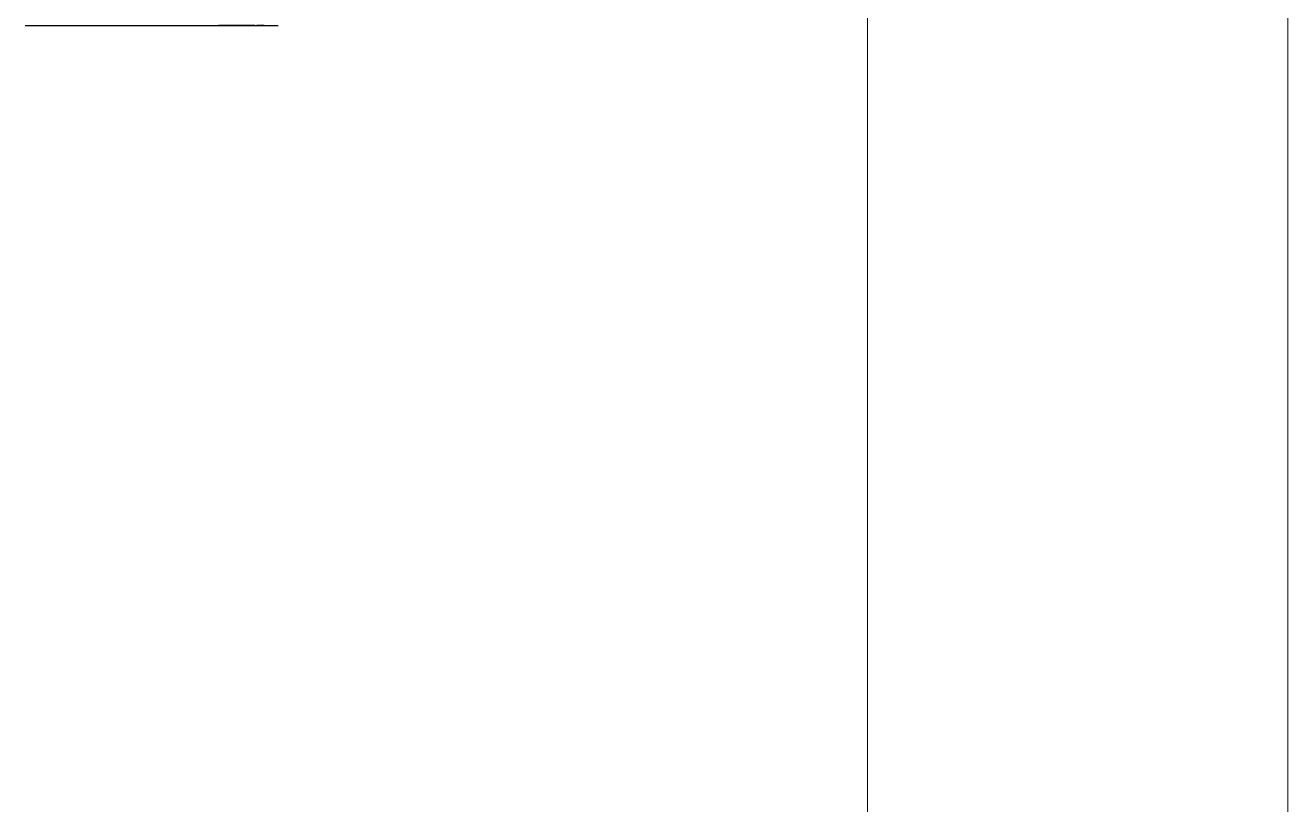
# Model space of a CAD drawing. Header units: millimetres. Extents: x 0 to 126, y 0 to 76.
# Drawn here: x 29.4412 to 29.89, y 20.7513 to 21.0287 of the extents above; entities that cross this region are included whole.
import ezdxf

# ---------------------------------------------------------------- set-up
doc = ezdxf.new("R2010")
doc.units = ezdxf.units.MM
doc.layers.add('ARQUITECTÓNICO', color=152, linetype='Continuous', lineweight=0)
doc.layers.add('Muebles', color=2, linetype='Continuous')

# ---------------------------------------------------------------- blocks, each defined once
blk = doc.blocks.new('racki')
at = {"layer": 'Muebles'}
for p, q in [((1559.0688, 470.62785), (1558.97883, 470.62788)), ((1558.98383, 470.62788), (1558.98503, 470.62787)), ((1558.98383, 470.62788), (1558.98643, 470.62787)), ((1558.98463, 470.62787), (1558.98383, 470.62788)), ((1558.98383, 470.62788), (1558.98643, 470.62787)), ((1558.98643, 470.62787), (1558.98383, 470.62788)), ((1558.98383, 470.62788), (1558.98413, 470.62788)), ((1558.98413, 470.62788), (1558.98383, 470.62788)), ((1558.98533, 470.62787), (1558.98383, 470.62788)), ((1558.98383, 470.62788), (1558.98413, 470.62788)), ((1558.98393, 470.62788), (1558.98383, 470.62788)), ((1558.98383, 470.62788), (1558.98393, 470.62788)), ((1558.98383, 470.62788), (1558.98643, 470.62787)), ((1558.98453, 470.62788), (1558.98383, 470.62788)), ((1558.98593, 470.62787), (1558.98383, 470.62788)), ((1558.98383, 470.62788), (1558.98593, 470.62787)), ((1558.98593, 470.62787), (1558.98383, 470.62788)), ((1558.98383, 470.62788), (1558.98643, 470.62787)), ((1558.98643, 470.62787), (1558.98383, 470.62788)), ((1558.98383, 470.62788), (1558.98593, 470.62787)), ((1558.98593, 470.62787), (1558.98383, 470.62788)), ((1558.98383, 470.62788), (1558.98593, 470.62787)), ((1558.98593, 470.62787), (1558.98383, 470.62788)), ((1558.98383, 470.62788), (1558.98643, 470.62787)), ((1558.98643, 470.62787), (1558.98383, 470.62788)), ((1558.98383, 470.62788), (1558.98593, 470.62787)), ((1558.98383, 470.62788), (1558.98643, 470.62787)), ((1558.98453, 470.62788), (1558.98383, 470.62788)), ((1558.98383, 470.62788), (1558.98413, 470.62788)), ((1558.98413, 470.62788), (1558.98383, 470.62788)), ((1558.98383, 470.62788), (1558.98643, 470.62787)), ((1558.98643, 470.62787), (1558.98383, 470.62788)), ((1558.98413, 470.62788), (1558.98383, 470.62788)), ((1558.98383, 470.62788), (1558.98643, 470.62787)), ((1558.98643, 470.62787), (1558.98383, 470.62788)), ((1558.98383, 470.62788), (1558.98543, 470.62787)), ((1558.98543, 470.62787), (1558.98383, 470.62788)), ((1558.98383, 470.62788), (1558.98643, 470.62787)), ((1558.98453, 470.62788), (1558.98383, 470.62788)), ((1558.98383, 470.62788), (1558.98643, 470.62787)), ((1558.98643, 470.62787), (1558.98383, 470.62788)), ((1558.98383, 470.62788), (1558.98413, 470.62788)), ((1558.98383, 470.62788), (1558.98643, 470.62787)), ((1558.98643, 470.62787), (1558.98383, 470.62788)), ((1558.98383, 470.62788), (1558.98543, 470.62787)), ((1558.98543, 470.62787), (1558.98383, 470.62788)), ((1558.98383, 470.62788), (1558.98583, 470.62787)), ((1558.98583, 470.62787), (1558.98383, 470.62788)), ((1558.98393, 470.62788), (1558.98383, 470.62788)), ((1558.98383, 470.62788), (1558.98643, 470.62787)), ((1558.98393, 470.62788), (1558.98653, 470.62787)), ((1558.98403, 470.62788), (1558.98393, 470.62788)), ((1558.98393, 470.62788), (1558.98403, 470.62788)), ((1558.98403, 470.62788), (1558.98393, 470.62788)), ((1558.98413, 470.62788), (1558.98403, 470.62788)), ((1558.98403, 470.62788), (1558.98413, 470.62788)), ((1558.98413, 470.62788), (1558.98403, 470.62788)), ((1558.98413, 470.62788), (1558.98653, 470.62787)), ((1558.98423, 470.62788), (1558.98413, 470.62788)), ((1558.98433, 470.62788), (1558.98423, 470.62788)), ((1558.98443, 470.62788), (1558.98433, 470.62788)), ((1558.98443, 470.62788), (1558.98613, 470.62787)), ((1558.98453, 470.62788), (1558.98443, 470.62788)), ((1558.98453, 470.62788), (1558.98463, 470.62787)), ((1558.98483, 470.62787), (1558.98453, 470.62788)), ((1558.98483, 470.62787), (1558.98453, 470.62788)), ((1558.98483, 470.62787), (1558.98453, 470.62788)), ((1558.98453, 470.62788), (1558.98463, 470.62787)), ((1558.98493, 470.62787), (1558.98453, 470.62788)), ((1558.98463, 470.62787), (1558.98453, 470.62788)), ((1558.98643, 470.62787), (1558.98463, 470.62787)), ((1558.98463, 470.62787), (1558.98473, 470.62787)), ((1558.98463, 470.62787), (1558.98473, 470.62787)), ((1558.98473, 470.62787), (1558.98463, 470.62787)), ((1558.98473, 470.62787), (1558.98483, 470.62787)), ((1558.98473, 470.62787), (1558.98563, 470.62787)), ((1558.98563, 470.62787), (1558.98473, 470.62787)), ((1558.98473, 470.62787), (1558.98563, 470.62787)), ((1558.98563, 470.62787), (1558.98473, 470.62787)), ((1558.98473, 470.62787), (1558.98483, 470.62787)), ((1558.98473, 470.62787), (1558.98563, 470.62787)), ((1558.98563, 470.62787), (1558.98473, 470.62787)), ((1558.98483, 470.62787), (1558.98473, 470.62787)), ((1558.98483, 470.62787), (1558.98533, 470.62787)), ((1558.98553, 470.62787), (1558.98483, 470.62787)), ((1558.98643, 470.62787), (1558.98483, 470.62787)), ((1558.98483, 470.62787), (1558.98643, 470.62787)), ((1558.98643, 470.62787), (1558.98483, 470.62787)), ((1558.98483, 470.62787), (1558.98643, 470.62787)), ((1558.98553, 470.62787), (1558.98483, 470.62787)), ((1558.98553, 470.62787), (1558.98483, 470.62787)), ((1558.98483, 470.62787), (1558.98493, 470.62787)), ((1558.98493, 470.62787), (1558.98483, 470.62787)), ((1558.98643, 470.62787), (1558.98493, 470.62787)), ((1558.98493, 470.62787), (1558.98643, 470.62787)), ((1558.98643, 470.62787), (1558.98493, 470.62787)), ((1558.98493, 470.62787), (1558.98643, 470.62787)), ((1558.98503, 470.62787), (1558.98493, 470.62787)), ((1558.98513, 470.62787), (1558.98503, 470.62787)), ((1558.98513, 470.62787), (1558.98503, 470.62787)), ((1558.98533, 470.62787), (1558.98513, 470.62787)), ((1558.98523, 470.62787), (1558.98513, 470.62787)), ((1558.98533, 470.62787), (1558.98523, 470.62787)), ((1558.98563, 470.62787), (1558.98533, 470.62787)), ((1558.98533, 470.62787), (1558.98543, 470.62787)), ((1558.98543, 470.62787), (1558.98533, 470.62787)), ((1558.98543, 470.62787), (1558.98533, 470.62787)), ((1558.98543, 470.62787), (1558.98553, 470.62787)), ((1558.98553, 470.62787), (1558.98543, 470.62787)), ((1558.98583, 470.62787), (1558.98543, 470.62787)), ((1558.98543, 470.62787), (1558.98553, 470.62787)), ((1558.98553, 470.62787), (1558.98543, 470.62787)), ((1558.98583, 470.62787), (1558.98553, 470.62787)), ((1558.98553, 470.62787), (1558.98563, 470.62787)), ((1558.98563, 470.62787), (1558.98553, 470.62787)), ((1558.98583, 470.62787), (1558.98553, 470.62787)), ((1558.98583, 470.62787), (1558.98553, 470.62787)), ((1558.98553, 470.62787), (1558.98563, 470.62787)), ((1558.98563, 470.62787), (1558.98553, 470.62787)), ((1558.98583, 470.62787), (1558.98563, 470.62787)), ((1558.98563, 470.62787), (1558.98573, 470.62787)), ((1558.98573, 470.62787), (1558.98563, 470.62787)), ((1558.98563, 470.62787), (1558.98573, 470.62787)), ((1558.98573, 470.62787), (1558.98563, 470.62787)), ((1558.98573, 470.62787), (1558.98583, 470.62787)), ((1558.98583, 470.62787), (1558.98573, 470.62787)), ((1558.98573, 470.62787), (1558.98583, 470.62787)), ((1558.98583, 470.62787), (1558.98573, 470.62787)), ((1558.98643, 470.62787), (1558.98583, 470.62787)), ((1558.98593, 470.62787), (1558.98583, 470.62787)), ((1558.98643, 470.62787), (1558.98583, 470.62787)), ((1558.98643, 470.62787), (1558.98583, 470.62787)), ((1558.98583, 470.62787), (1558.98643, 470.62787)), ((1558.98643, 470.62787), (1558.98583, 470.62787)), ((1558.98593, 470.62787), (1558.98583, 470.62787)), ((1558.98613, 470.62787), (1558.98593, 470.62787)), ((1558.98613, 470.62787), (1558.98593, 470.62787)), ((1558.98623, 470.62787), (1558.98613, 470.62787)), ((1558.98633, 470.62787), (1558.98623, 470.62787)), ((1558.98643, 470.62787), (1558.98633, 470.62787)), ((1558.99985, 470.62787), (1558.98714, 470.62787)), ((1558.98714, 470.62787), (1558.99985, 470.62787)), ((1558.99985, 470.62787), (1558.98714, 470.62787)), ((1558.99874, 470.62787), (1558.98824, 470.62787)), ((1558.98824, 470.62787), (1558.99154, 470.62787)), ((1558.99414, 470.62787), (1558.98944, 470.62787)), ((1558.98944, 470.62787), (1558.99534, 470.62787)), ((1558.98944, 470.62787), (1558.99164, 470.62787)), ((1558.99164, 470.62787), (1558.98944, 470.62787)), ((1558.98944, 470.62787), (1558.99534, 470.62787)), ((1558.99724, 470.62787), (1558.98944, 470.62787)), ((1558.98944, 470.62787), (1558.99194, 470.62787)), ((1558.99534, 470.62787), (1558.98944, 470.62787)), ((1558.98944, 470.62787), (1558.99534, 470.62787)), ((1558.98944, 470.62787), (1558.99414, 470.62787)), ((1558.98954, 470.62787), (1558.98944, 470.62787)), ((1558.98944, 470.62787), (1558.99534, 470.62787)), ((1558.99214, 470.62787), (1558.98944, 470.62787)), ((1558.98944, 470.62787), (1558.99044, 470.62787)), ((1558.99044, 470.62787), (1558.98944, 470.62787)), ((1558.98964, 470.62787), (1558.98954, 470.62787)), ((1558.98974, 470.62787), (1558.98964, 470.62787)), ((1558.98984, 470.62787), (1558.98974, 470.62787)), ((1558.98994, 470.62787), (1558.98984, 470.62787)), ((1558.99004, 470.62787), (1558.98994, 470.62787)), ((1558.99014, 470.62787), (1558.99004, 470.62787)), ((1558.99024, 470.62787), (1558.99014, 470.62787)), ((1558.99024, 470.62787), (1558.99014, 470.62787)), ((1558.99044, 470.62787), (1558.99024, 470.62787)), ((1558.99454, 470.62787), (1558.99024, 470.62787)), ((1558.99064, 470.62787), (1558.99044, 470.62787)), ((1558.99534, 470.62787), (1558.99064, 470.62787)), ((1558.99084, 470.62787), (1558.99074, 470.62787)), ((1558.99074, 470.62787), (1558.99084, 470.62787)), ((1558.99414, 470.62787), (1558.99084, 470.62787)), ((1558.99084, 470.62787), (1558.99094, 470.62787)), ((1558.99104, 470.62787), (1558.99084, 470.62787)), ((1558.99084, 470.62787), (1558.99094, 470.62787)), ((1558.99094, 470.62787), (1558.99104, 470.62787)), ((1558.99094, 470.62787), (1558.99104, 470.62787)), ((1558.99104, 470.62787), (1558.99114, 470.62787)), ((1558.99104, 470.62787), (1558.99114, 470.62787)), ((1558.99114, 470.62787), (1558.99124, 470.62787)), ((1558.99114, 470.62787), (1558.99534, 470.62787)), ((1558.99124, 470.62787), (1558.99374, 470.62787)), ((1558.99134, 470.62787), (1558.99534, 470.62787)), ((1558.99534, 470.62787), (1558.99134, 470.62787)), ((1558.99154, 470.62787), (1558.99164, 470.62787)), ((1558.99164, 470.62787), (1558.99174, 470.62787)), ((1558.99334, 470.62787), (1558.99174, 470.62787)), ((1558.99174, 470.62787), (1558.99334, 470.62787)), ((1558.99174, 470.62787), (1558.99184, 470.62787)), ((1558.99184, 470.62787), (1558.99194, 470.62787)), ((1558.99194, 470.62787), (1558.99204, 470.62787)), ((1558.99194, 470.62787), (1558.99204, 470.62787)), ((1558.99204, 470.62787), (1558.99514, 470.62787)), ((1558.99204, 470.62787), (1558.99214, 470.62787)), ((1558.99204, 470.62787), (1558.99214, 470.62787)), ((1558.99214, 470.62787), (1558.99334, 470.62787)), ((1558.99214, 470.62787), (1558.99794, 470.62787)), ((1558.99274, 470.62787), (1558.99214, 470.62787)), ((1558.99214, 470.62787), (1558.99224, 470.62787)), ((1558.99274, 470.62787), (1558.99214, 470.62787)), ((1558.99214, 470.62787), (1558.99224, 470.62787)), ((1558.99224, 470.62787), (1558.99214, 470.62787)), ((1558.99214, 470.62787), (1558.99264, 470.62787)), ((1558.99214, 470.62787), (1558.99234, 470.62787)), ((1558.99234, 470.62787), (1558.99224, 470.62787)), ((1558.99224, 470.62787), (1558.99284, 470.62787)), ((1558.99224, 470.62787), (1558.99284, 470.62787)), ((1558.99264, 470.62787), (1558.99224, 470.62787)), ((1558.99234, 470.62787), (1558.99744, 470.62787)), ((1558.99244, 470.62787), (1558.99234, 470.62787)), ((1558.99254, 470.62787), (1558.99244, 470.62787)), ((1558.99264, 470.62787), (1558.99254, 470.62787)), ((1558.99274, 470.62787), (1558.99264, 470.62787)), ((1558.99314, 470.62787), (1558.99264, 470.62787)), ((1558.99264, 470.62787), (1558.99314, 470.62787)), ((1558.99284, 470.62787), (1558.99274, 470.62787)), ((1558.99294, 470.62787), (1558.99274, 470.62787)), ((1558.99324, 470.62787), (1558.99274, 470.62787)), ((1558.99294, 470.62787), (1558.99284, 470.62787)), ((1558.99284, 470.62787), (1558.99314, 470.62787)), ((1558.99284, 470.62787), (1558.99334, 470.62787)), ((1558.99314, 470.62787), (1558.99294, 470.62787)), ((1558.99324, 470.62787), (1558.99294, 470.62787)), ((1558.99324, 470.62787), (1558.99314, 470.62787)), ((1558.99534, 470.62787), (1558.99314, 470.62787)), ((1558.99314, 470.62787), (1558.99534, 470.62787)), ((1558.99314, 470.62787), (1558.99334, 470.62787)), ((1558.99364, 470.62787), (1558.99314, 470.62787)), ((1558.99314, 470.62787), (1558.99364, 470.62787)), ((1558.99344, 470.62787), (1558.99324, 470.62787)), ((1558.99354, 470.62787), (1558.99324, 470.62787)), ((1558.99604, 470.62787), (1558.99324, 470.62787)), ((1558.99324, 470.62787), (1558.99334, 470.62787)), ((1558.99384, 470.62787), (1558.99324, 470.62787)), ((1558.99334, 470.62787), (1558.99324, 470.62787)), ((1558.99324, 470.62787), (1558.99334, 470.62787)), ((1558.99334, 470.62787), (1558.99394, 470.62787)), ((1558.99334, 470.62787), (1558.99354, 470.62787)), ((1558.99334, 470.62787), (1558.99394, 470.62787)), ((1558.99344, 470.62787), (1558.99334, 470.62787)), ((1558.99334, 470.62787), (1558.99344, 470.62787)), ((1558.99354, 470.62787), (1558.99334, 470.62787)), ((1558.99334, 470.62787), (1558.99354, 470.62787)), ((1558.99334, 470.62787), (1558.99354, 470.62787)), ((1558.99344, 470.62787), (1558.99334, 470.62787)), ((1558.99354, 470.62787), (1558.99344, 470.62787)), ((1558.99364, 470.62787), (1558.99344, 470.62787)), ((1558.99344, 470.62787), (1558.99374, 470.62787)), ((1558.99364, 470.62787), (1558.99344, 470.62787)), ((1558.99374, 470.62787), (1558.99354, 470.62787)), ((1558.99384, 470.62787), (1558.99354, 470.62787)), ((1558.99354, 470.62787), (1558.99364, 470.62787)), ((1558.99374, 470.62787), (1558.99354, 470.62787)), ((1558.99354, 470.62787), (1558.99374, 470.62787)), ((1558.99354, 470.62787), (1558.99364, 470.62787)), ((1558.99364, 470.62787), (1558.99564, 470.62787)), ((1558.99414, 470.62787), (1558.99364, 470.62787)), ((1558.99364, 470.62787), (1558.99414, 470.62787)), ((1558.99394, 470.62787), (1558.99364, 470.62787)), ((1558.99364, 470.62787), (1558.99384, 470.62787)), ((1558.99374, 470.62787), (1558.99364, 470.62787)), ((1558.99374, 470.62787), (1558.99384, 470.62787)), ((1558.99394, 470.62787), (1558.99374, 470.62787)), ((1558.99374, 470.62787), (1558.99384, 470.62787)), ((1558.99384, 470.62787), (1558.99374, 470.62787)), ((1558.99374, 470.62787), (1558.99414, 470.62787)), ((1558.99394, 470.62787), (1558.99374, 470.62787)), ((1558.99384, 470.62787), (1558.99814, 470.62787)), ((1558.99384, 470.62787), (1558.99394, 470.62787)), ((1558.99444, 470.62787), (1558.99384, 470.62787)), ((1558.99384, 470.62787), (1558.99394, 470.62787)), ((1558.99414, 470.62787), (1558.99384, 470.62787)), ((1558.99384, 470.62787), (1558.99404, 470.62787)), ((1558.99394, 470.62787), (1558.99404, 470.62787)), ((1558.99414, 470.62787), (1558.99394, 470.62787)), ((1558.99394, 470.62787), (1558.99414, 470.62787)), ((1558.99394, 470.62787), (1558.99444, 470.62787)), ((1558.99424, 470.62787), (1558.99394, 470.62787)), ((1558.99394, 470.62787), (1558.99424, 470.62787)), ((1558.99414, 470.62787), (1558.99394, 470.62787)), ((1558.99404, 470.62787), (1558.99414, 470.62787)), ((1558.99404, 470.62787), (1558.99424, 470.62787)), ((1558.99424, 470.62787), (1558.99414, 470.62787)), ((1558.99414, 470.62787), (1558.99444, 470.62787)), ((1558.99414, 470.62787), (1558.99534, 470.62787)), ((1558.99534, 470.62787), (1558.99414, 470.62787)), ((1558.99414, 470.62787), (1558.99464, 470.62787)), ((1558.99464, 470.62787), (1558.99414, 470.62787)), ((1558.99424, 470.62787), (1558.99414, 470.62787)), ((1558.99414, 470.62787), (1558.99424, 470.62787)), ((1558.99434, 470.62787), (1558.99414, 470.62787)), ((1558.99444, 470.62787), (1558.99424, 470.62787)), ((1558.99424, 470.62787), (1558.99444, 470.62787)), ((1558.99444, 470.62787), (1558.99434, 470.62787)), ((1558.99464, 470.62787), (1558.99444, 470.62787)), ((1558.99444, 470.62787), (1558.99494, 470.62787)), ((1558.99444, 470.62787), (1558.99494, 470.62787)), ((1558.99494, 470.62787), (1558.99444, 470.62787)), ((1558.99444, 470.62787), (1558.99454, 470.62787)), ((1558.99464, 470.62787), (1558.99444, 470.62787)), ((1558.99464, 470.62787), (1558.99454, 470.62787)), ((1558.99454, 470.62787), (1558.99474, 470.62787)), ((1558.99464, 470.62787), (1558.99554, 470.62787)), ((1558.99484, 470.62787), (1558.99464, 470.62787)), ((1558.99464, 470.62787), (1558.99514, 470.62787)), ((1558.99514, 470.62787), (1558.99464, 470.62787)), ((1558.99474, 470.62787), (1558.99464, 470.62787)), ((1558.99484, 470.62787), (1558.99464, 470.62787)), ((1558.99484, 470.62787), (1558.99474, 470.62787)), ((1558.99474, 470.62787), (1558.99494, 470.62787)), ((1558.99504, 470.62787), (1558.99484, 470.62787)), ((1558.99494, 470.62787), (1558.99484, 470.62787)), ((1558.99504, 470.62787), (1558.99484, 470.62787)), ((1558.99494, 470.62787), (1558.99544, 470.62787)), ((1558.99494, 470.62787), (1558.99544, 470.62787)), ((1558.99494, 470.62787), (1558.99534, 470.62787)), ((1558.99544, 470.62787), (1558.99494, 470.62787)), ((1558.99504, 470.62787), (1558.99494, 470.62787)), ((1558.99494, 470.62787), (1558.99514, 470.62787)), ((1558.99524, 470.62787), (1558.99504, 470.62787)), ((1558.99514, 470.62787), (1558.99504, 470.62787)), ((1558.99524, 470.62787), (1558.99504, 470.62787)), ((1558.99514, 470.62787), (1558.99534, 470.62787)), ((1558.99514, 470.62787), (1558.99564, 470.62787)), ((1558.99564, 470.62787), (1558.99514, 470.62787)), ((1558.99524, 470.62787), (1558.99514, 470.62787)), ((1558.99514, 470.62787), (1558.99534, 470.62787)), ((1558.99544, 470.62787), (1558.99524, 470.62787)), ((1558.99534, 470.62787), (1558.99524, 470.62787)), ((1558.99544, 470.62787), (1558.99524, 470.62787)), ((1558.99534, 470.62787), (1558.99824, 470.62787)), ((1558.99534, 470.62787), (1558.99554, 470.62787)), ((1558.99534, 470.62787), (1558.99584, 470.62787)), ((1558.99534, 470.62787), (1558.99554, 470.62787)), ((1558.99564, 470.62787), (1558.99544, 470.62787)), ((1558.99544, 470.62787), (1558.99594, 470.62787)), ((1558.99584, 470.62787), (1558.99544, 470.62787)), ((1558.99564, 470.62787), (1558.99544, 470.62787)), ((1558.99554, 470.62787), (1558.99584, 470.62787)), ((1558.99554, 470.62787), (1558.99574, 470.62787)), ((1558.99584, 470.62787), (1558.99564, 470.62787)), ((1558.99564, 470.62787), (1558.99574, 470.62787)), ((1558.99564, 470.62787), (1558.99614, 470.62787)), ((1558.99604, 470.62787), (1558.99564, 470.62787)), ((1558.99584, 470.62787), (1558.99564, 470.62787)), ((1558.99574, 470.62787), (1558.99584, 470.62787)), ((1558.99574, 470.62787), (1558.99594, 470.62787)), ((1558.99604, 470.62787), (1558.99584, 470.62787)), ((1558.99584, 470.62787), (1558.99604, 470.62787)), ((1558.99584, 470.62787), (1558.99594, 470.62787)), ((1558.99584, 470.62787), (1558.99634, 470.62787)), ((1558.99634, 470.62787), (1558.99584, 470.62787)), ((1558.99594, 470.62787), (1558.99584, 470.62787)), ((1558.99594, 470.62787), (1558.99614, 470.62787)), ((1558.99594, 470.62787), (1558.99604, 470.62787)), ((1558.99614, 470.62787), (1558.99594, 470.62787)), ((1558.99594, 470.62787), (1558.99604, 470.62787)), ((1558.99614, 470.62787), (1558.99604, 470.62787)), ((1558.99604, 470.62787), (1558.99624, 470.62787)), ((1558.99654, 470.62787), (1558.99604, 470.62787)), ((1558.99604, 470.62787), (1558.99624, 470.62787)), ((1558.99634, 470.62787), (1558.99614, 470.62787)), ((1558.99614, 470.62787), (1558.99634, 470.62787)), ((1558.99614, 470.62787), (1558.99654, 470.62787)), ((1558.99634, 470.62787), (1558.99614, 470.62787)), ((1558.99624, 470.62787), (1558.99634, 470.62787)), ((1558.99634, 470.62787), (1558.99624, 470.62787)), ((1558.99624, 470.62787), (1558.99634, 470.62787)), ((1558.99624, 470.62787), (1558.99644, 470.62787)), ((1558.99654, 470.62787), (1558.99634, 470.62787)), ((1558.99634, 470.62787), (1558.99644, 470.62787)), ((1558.99634, 470.62787), (1558.99704, 470.62787)), ((1558.99634, 470.62787), (1558.99704, 470.62787)), ((1558.99714, 470.62787), (1558.99634, 470.62787)), ((1558.99634, 470.62787), (1558.99644, 470.62787)), ((1558.99644, 470.62787), (1558.99634, 470.62787)), ((1558.99634, 470.62787), (1558.99644, 470.62787)), ((1558.99644, 470.62787), (1558.99634, 470.62787)), ((1558.99654, 470.62787), (1558.99634, 470.62787)), ((1558.99644, 470.62787), (1558.99664, 470.62787)), ((1558.99644, 470.62787), (1558.99664, 470.62787)), ((1558.99664, 470.62787), (1558.99644, 470.62787)), ((1558.99644, 470.62787), (1558.99664, 470.62787)), ((1558.99664, 470.62787), (1558.99644, 470.62787)), ((1558.99644, 470.62787), (1558.99664, 470.62787)), ((1558.99674, 470.62787), (1558.99654, 470.62787)), ((1558.99654, 470.62787), (1558.99694, 470.62787)), ((1558.99684, 470.62787), (1558.99654, 470.62787)), ((1558.99664, 470.62787), (1558.99654, 470.62787)), ((1558.99664, 470.62787), (1558.99814, 470.62787)), ((1558.99664, 470.62787), (1558.99674, 470.62787)), ((1558.99664, 470.62787), (1558.99684, 470.62787)), ((1558.99674, 470.62787), (1558.99664, 470.62787)), ((1558.99664, 470.62787), (1558.99674, 470.62787)), ((1558.99684, 470.62787), (1558.99664, 470.62787)), ((1558.99664, 470.62787), (1558.99674, 470.62787)), ((1558.99684, 470.62787), (1558.99674, 470.62787)), ((1558.99674, 470.62787), (1558.99684, 470.62787)), ((1558.99694, 470.62787), (1558.99674, 470.62787)), ((1558.99674, 470.62787), (1558.99694, 470.62787)), ((1558.99674, 470.62787), (1558.99694, 470.62787)), ((1558.99704, 470.62787), (1558.99684, 470.62787)), ((1558.99684, 470.62787), (1558.99704, 470.62787)), ((1558.99754, 470.62787), (1558.99684, 470.62787)), ((1558.99684, 470.62787), (1558.99694, 470.62787)), ((1558.99694, 470.62787), (1558.99684, 470.62787)), ((1558.99694, 470.62787), (1558.99754, 470.62787)), ((1558.99694, 470.62787), (1558.99704, 470.62787)), ((1558.99714, 470.62787), (1558.99704, 470.62787)), ((1558.99704, 470.62787), (1558.99714, 470.62787)), ((1558.99704, 470.62787), (1558.99764, 470.62787)), ((1558.99704, 470.62787), (1558.99764, 470.62787)), ((1558.99704, 470.62787), (1558.99724, 470.62787)), ((1558.99734, 470.62787), (1558.99714, 470.62787)), ((1558.99714, 470.62787), (1558.99724, 470.62787)), ((1558.99764, 470.62787), (1558.99714, 470.62787)), ((1558.99744, 470.62787), (1558.99734, 470.62787)), ((1558.99754, 470.62787), (1558.99744, 470.62787)), ((1558.99744, 470.62787), (1558.99754, 470.62787)), ((1558.99764, 470.62787), (1558.99754, 470.62787)), ((1558.99754, 470.62787), (1558.99814, 470.62787)), ((1558.99804, 470.62787), (1558.99754, 470.62787)), ((1558.99754, 470.62787), (1558.99764, 470.62787)), ((1558.99774, 470.62787), (1558.99764, 470.62787)), ((1558.99764, 470.62787), (1558.99804, 470.62787)), ((1558.99764, 470.62787), (1558.99804, 470.62787)), ((1558.99814, 470.62787), (1558.99764, 470.62787)), ((1558.99764, 470.62787), (1558.99784, 470.62787)), ((1558.99784, 470.62787), (1558.99774, 470.62787)), ((1558.99794, 470.62787), (1558.99784, 470.62787)), ((1558.99784, 470.62787), (1558.99794, 470.62787)), ((1558.99804, 470.62787), (1558.99794, 470.62787)), ((1558.99794, 470.62787), (1558.99804, 470.62787)), ((1558.99804, 470.62787), (1558.99814, 470.62787)), ((1558.99814, 470.62787), (1558.99804, 470.62787)), ((1558.99804, 470.62787), (1558.99814, 470.62787)), ((1558.99814, 470.62787), (1558.99804, 470.62787)), ((1558.99804, 470.62787), (1558.99814, 470.62787)), ((1558.99814, 470.62787), (1558.99824, 470.62787)), ((1558.99824, 470.62787), (1558.99834, 470.62787)), ((1558.99834, 470.62787), (1558.99844, 470.62787)), ((1558.99844, 470.62787), (1558.99854, 470.62787)), ((1558.99854, 470.62787), (1558.99864, 470.62787)), ((1558.99864, 470.62787), (1558.99874, 470.62787)), ((1559.00005, 470.62787), (1558.99915, 470.62787)), ((1558.99915, 470.62787), (1558.99985, 470.62787)), ((1558.99985, 470.62787), (1558.99915, 470.62787)), ((1558.99915, 470.62787), (1558.99985, 470.62787)), ((1558.99985, 470.62787), (1558.99915, 470.62787)), ((1558.99915, 470.62787), (1559.00005, 470.62787)), ((1558.99985, 470.62787), (1558.99915, 470.62787)), ((1558.99915, 470.62787), (1558.99985, 470.62787)), ((1558.99935, 470.62787), (1559.00005, 470.62787)), ((1559.00005, 470.62787), (1558.99935, 470.62787)), ((1559.00005, 470.62787), (1558.99985, 470.62787)), ((1558.99985, 470.62787), (1559.00005, 470.62787))]:
    blk.add_line(p, q, dxfattribs=at)

msp = doc.modelspace()

# ---------------------------------------------------------------- linework, layer by layer
at = {"layer": 'ARQUITECTÓNICO'}
for p, q in [((29.7406, 21.18888), (29.7406, 20.48888)), ((29.89003, 21.18888), (29.89003, 20.48888))]:
    msp.add_line(p, q, dxfattribs=at)

# ---------------------------------------------------------------- block references
at = {"layer": 'ARQUITECTÓNICO', "rotation": 179.9999999999995}
msp.add_blockref('racki', (1588.51, 491.65649), dxfattribs=at)

doc.saveas('drawing.dxf')
